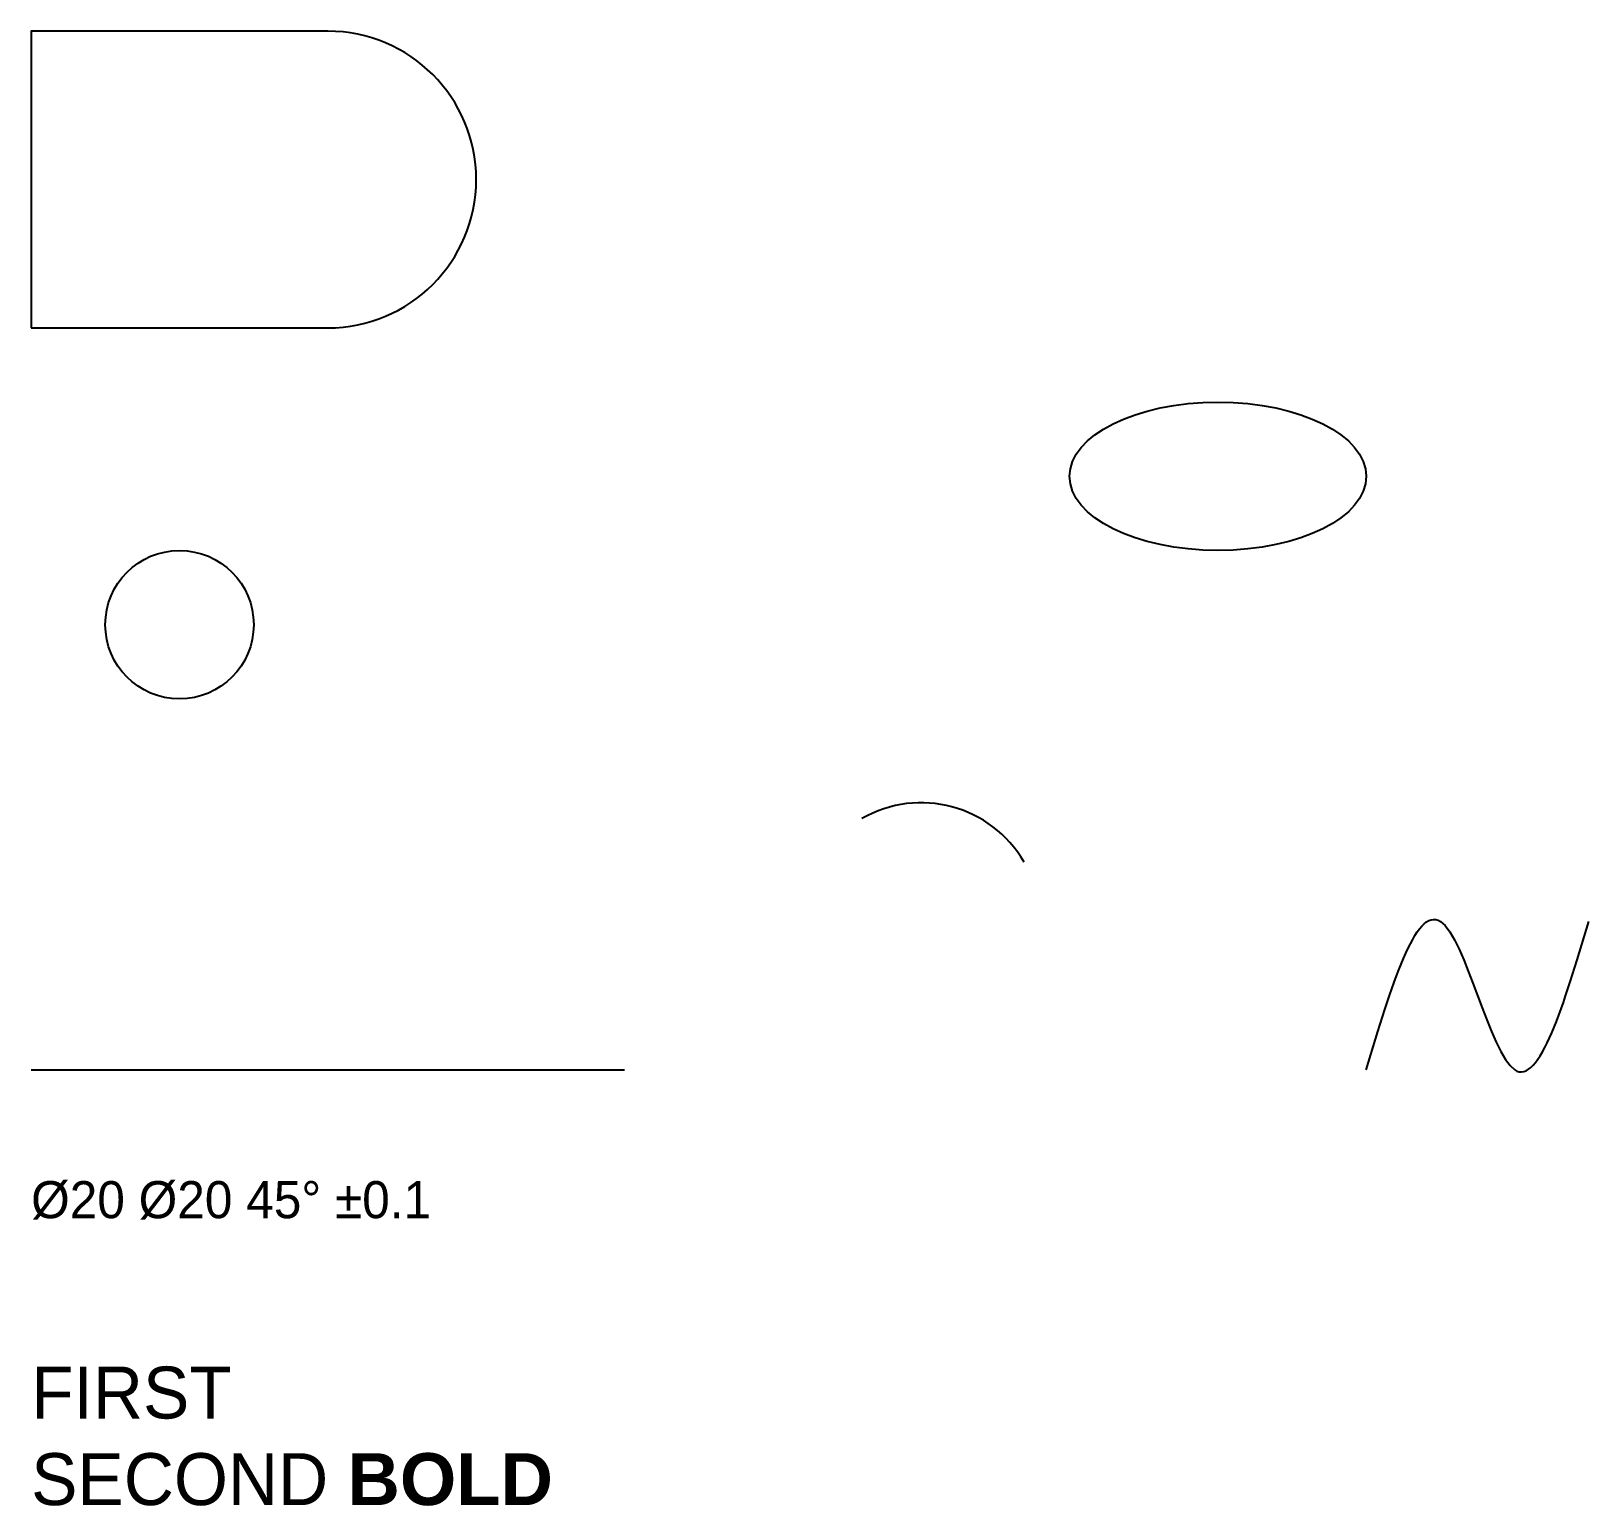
# Model space of a CAD drawing. Header units: millimetres. Extents: x 0 to 105, y -29 to 70.
import ezdxf

# ---------------------------------------------------------------- set-up
doc = ezdxf.new("R2010")
doc.units = ezdxf.units.MM

msp = doc.modelspace()

# ---------------------------------------------------------------- linework, layer by layer
msp.add_line((0, 0), (40, 0))
msp.add_lwpolyline([(0, 50), (20, 50, 1), (20, 70), (0, 70)], format="xyb", close=True)
msp.add_circle((10, 30), 5)
msp.add_arc((60, 10), 8, 30, 120)
msp.add_ellipse((80, 40), major_axis=(10, 0), ratio=0.5)
msp.add_spline([(90, 0), (95, 10), (100, 0), (105, 10)], degree=3)

# ---------------------------------------------------------------- texts
msp.add_text('Ø20 %%c20 45%%d ±0.1', height=2.5).set_placement((0, -10))
at = {"insert": (0, -20), "char_height": 3.5, "attachment_point": 1}
msp.add_mtext('FIRST\\PSECOND {\\fArial|b1;BOLD}', dxfattribs=at)

doc.saveas('drawing.dxf')
